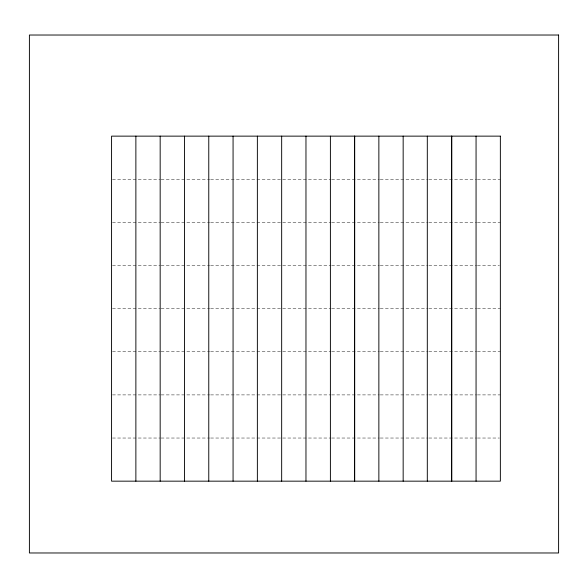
<?xml version="1.0" encoding="UTF-8"?>
<svg xmlns="http://www.w3.org/2000/svg" width="588" height="588" viewBox="0 0 588 588"><rect width="100%" height="100%" fill="white"/><g stroke="black" fill="none" stroke-linecap="round" stroke-linejoin="round"><path stroke-width="0.44" stroke-dasharray="2.94 2.21" d="M112.492 179.267L160.171 179.267M161.09 179.267L209.688 179.267M210.607 179.267L330.728 179.267M331.639 179.267L379.326 179.267M380.238 179.267L427.924 179.267M428.836 179.267L476.523 179.267M477.434 179.267L500.359 179.267M112.492 222.389L160.171 222.389M161.09 222.389L209.688 222.389M210.607 222.389L330.728 222.389M331.639 222.389L379.326 222.389M380.238 222.389L427.924 222.389M428.836 222.389L476.523 222.389M477.434 222.389L500.359 222.389M112.492 265.519L160.171 265.519M161.09 265.519L209.688 265.519M210.607 265.519L330.728 265.519M331.639 265.519L379.326 265.519M380.238 265.519L427.924 265.519M428.836 265.519L476.523 265.519M477.434 265.519L499.447 265.519M112.492 308.649L160.171 308.649M161.09 308.649L209.688 308.649M210.607 308.649L330.728 308.649M331.639 308.649L379.326 308.649M380.238 308.649L427.924 308.649M428.836 308.649L476.523 308.649M477.434 308.649L500.359 308.649M112.492 351.778L160.171 351.778M161.09 351.778L209.688 351.778M210.607 351.778L330.728 351.778M331.639 351.778L379.326 351.778M380.238 351.778L427.924 351.778M428.836 351.778L476.523 351.778M477.434 351.778L500.359 351.778M112.492 394.901L160.171 394.901M161.09 394.901L209.688 394.901M210.607 394.901L330.728 394.901M331.639 394.901L379.326 394.901M380.238 394.901L427.924 394.901M428.836 394.901L476.523 394.901M477.434 394.901L500.359 394.901M112.492 438.031L160.171 438.031M161.09 438.031L209.688 438.031M210.607 438.031L330.728 438.031M331.639 438.031L379.326 438.031M380.238 438.031L427.924 438.031M428.836 438.031L476.523 438.031M477.434 438.031L499.447 438.031"/><path stroke-width="0.88" d="M476.06 136.137L476.06 481.16M451.76 136.137L451.76 481.16M451.606 136.137L451.606 481.16M427.307 136.137L427.307 481.16M403.162 136.137L403.162 481.16M378.863 136.137L378.863 481.16M354.696 136.137L354.696 481.16M354.564 136.137L354.564 481.16M330.397 136.137L330.397 481.16M305.966 136.137L305.966 481.16M281.667 136.137L281.667 481.16M257.368 136.137L257.368 481.16M233.069 136.137L233.069 481.16M208.769 136.137L208.769 481.16M184.47 136.137L184.47 481.16M160.171 136.137L160.171 481.16M135.872 136.137L135.872 481.16M558.6 35.023L29.4 35.023L29.4 552.977L558.6 552.977L558.6 35.023M500.359 136.137L111.573 136.137L111.573 481.16L500.359 481.16L500.359 136.137"/></g></svg>
